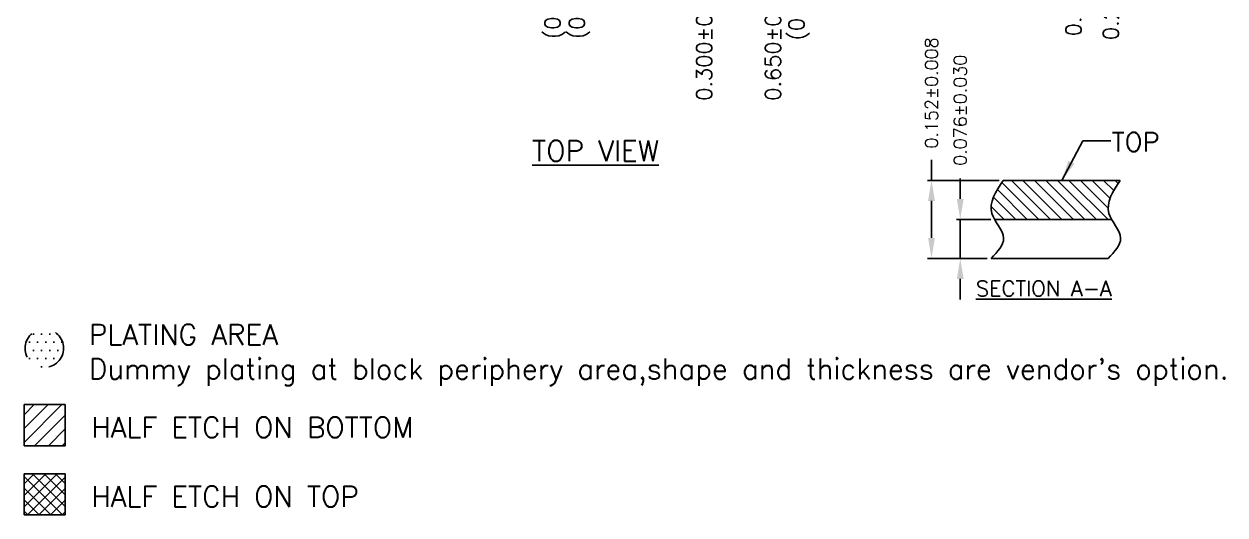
# Model space of a CAD drawing. Extents: x -2.32 to 6, y -3.69 to 2.06.
# Drawn here: x -2.32 to 2.359, y -3.685 to -1.773 of the extents above; entities that cross this region are included whole.
import ezdxf
from ezdxf.enums import TextEntityAlignment as Align

# ---------------------------------------------------------------- set-up
doc = ezdxf.new("R2010")
doc.units = 0
doc.header["$LTSCALE"] = 0.5
doc.header["$PDMODE"] = 98
doc.linetypes.add('HIDDEN', pattern=[0.375, 0.25, -0.125])
for name, color, linetype in [('1D', 4, 'Continuous'), ('DIM', 3, 'Continuous'), ('HEB', 4, 'Continuous'), ('PLATE', 2, 'HIDDEN'), ('TB', 7, 'Continuous')]:
    doc.layers.add(name, color=color, linetype=linetype)
doc.styles.add('ADESK1', font='romans')
doc.styles.add('Chinese', font='', dxfattribs={"height": 5})
doc.styles.add('SIMPLEX', font='simplex.shx')
doc.styles.get('Chinese').set_extended_font_data('SimSun')
doc.dimstyles.new('Standard4', dxfattribs={"dimtxt": 0.06, "dimasz": 0.08, "dimexe": 0.015, "dimexo": 0.015, "dimgap": 0.027, "dimtad": 0, "dimdec": 3, "dimzin": 1, "dimdsep": 46, "dimtxsty": 'SIMPLEX', "dimcen": 0.1905, "dimclrd": 256, "dimclre": 256, "dimclrt": 256, "dimadec": 0, "dimazin": 0, "dimtp": 0.03, "dimtm": 0.03, "dimtfac": 0.8, "dimtdec": 3, "dimtmove": 0, "dimatfit": 3, "dimfxl": 0.05, "dimtolj": 1, "dimtzin": 0, "dimlwd": -1, "dimlwe": -1, "dimarcsym": 0})

# ---------------------------------------------------------------- blocks, each defined once
blk = doc.blocks.new('*D9')
at = {"layer": 'Defpoints', "color": 0, "ltscale": 0.1, "transparency": 16777216}
for p in [(426.8257, 83.4485), (427.1257, 82.6735), (427.1557, 81.9485)]:
    blk.add_point(p, dxfattribs=at)
at = {"layer": 'DIM', "ltscale": 0.1, "transparency": 16777216}
for p, q in [((427.1257, 82.6585), (427.1257, 82.2685)), ((427.1257, 82.2685), (427.1557, 82.1085)), ((427.1557, 82.1085), (427.1557, 81.9485))]:
    blk.add_line(p, q, dxfattribs=at)
at = {"layer": 'DIM', "ltscale": 0.1, "transparency": 16777216, "insert": (427.1557, 81.6357), "char_height": 0.06, "attachment_point": 5, "rotation": 90, "style": 'SIMPLEX'}
blk.add_mtext('\\A1;0.300%%P0.025', dxfattribs=at)
blk = doc.blocks.new('*D42')
at = {"layer": 'Defpoints', "color": 0, "ltscale": 0.1, "transparency": 16777216}
for p in [(426.8257, 83.4485), (427.5257, 82.6735), (427.5257, 81.9485)]:
    blk.add_point(p, dxfattribs=at)
at = {"layer": 'DIM', "ltscale": 0.1, "transparency": 16777216}
blk.add_line((427.5257, 82.6585), (427.5257, 81.9485), dxfattribs=at)
at = {"layer": 'DIM', "ltscale": 0.1, "transparency": 16777216, "insert": (427.5257, 81.7629), "char_height": 0.06, "attachment_point": 5, "rotation": 90, "style": 'SIMPLEX'}
blk.add_mtext('\\A1;(0.700)', dxfattribs=at)
blk = doc.blocks.new('*D46')
at = {"layer": 'Defpoints', "color": 0, "ltscale": 0.1, "transparency": 16777216}
for p in [(426.8257, 83.4485), (426.6407, 83.3135), (426.5754, 81.9485)]:
    blk.add_point(p, dxfattribs=at)
at = {"layer": 'DIM', "ltscale": 0.1, "transparency": 16777216}
for p, q in [((426.6407, 83.2985), (426.6407, 82.2685)), ((426.6407, 82.2685), (426.5754, 82.1085)), ((426.5754, 82.1085), (426.5754, 81.9485))]:
    blk.add_line(p, q, dxfattribs=at)
at = {"layer": 'DIM', "ltscale": 0.1, "transparency": 16777216, "insert": (426.5754, 81.7686), "char_height": 0.06, "attachment_point": 5, "rotation": 90, "style": 'SIMPLEX'}
blk.add_mtext('\\A1;(0.185)', dxfattribs=at)
blk = doc.blocks.new('*D53')
at = {"layer": 'Defpoints', "color": 0, "ltscale": 0.1, "transparency": 16777216}
for p in [(427.5257, 82.9235), (427.5257, 82.6735), (428.7499, 82.6735)]:
    blk.add_point(p, dxfattribs=at)
at = {"layer": 'DIM', "ltscale": 0.1, "transparency": 16777216}
for p, q in [((427.5407, 82.9235), (428.7649, 82.9235)), ((428.7499, 82.8435), (428.7499, 82.7535)), ((427.5407, 82.6735), (428.7649, 82.6735)), ((428.7499, 82.6735), (428.7499, 82.5935))]:
    blk.add_line(p, q, dxfattribs=at)
for points in [[(428.7365, 82.8435), (428.7632, 82.8435), (428.7499, 82.9235)], [(428.7365, 82.7535), (428.7632, 82.7535), (428.7499, 82.6735)]]:
    blk.add_solid(points, dxfattribs=at)
at = {"layer": 'DIM', "ltscale": 0.1, "transparency": 16777216, "insert": (428.7499, 82.0636), "char_height": 0.06, "attachment_point": 5, "rotation": 90, "style": 'SIMPLEX'}
blk.add_mtext('\\A1;0.250%%P0.025(BOTTOM)', dxfattribs=at)
blk = doc.blocks.new('*D22')
at = {"layer": 'Defpoints', "color": 0, "ltscale": 0.1, "transparency": 16777216}
for p in [(427.6382, 82.9085), (427.6382, 82.6885), (428.6045, 82.6885)]:
    blk.add_point(p, dxfattribs=at)
at = {"layer": 'DIM', "ltscale": 0.1, "transparency": 16777216}
for p, q in [((427.6532, 82.9085), (428.6195, 82.9085)), ((428.6045, 82.8285), (428.6045, 82.7685)), ((427.6532, 82.6885), (428.6195, 82.6885)), ((428.6045, 82.6885), (428.6045, 82.6085))]:
    blk.add_line(p, q, dxfattribs=at)
for points in [[(428.5912, 82.8285), (428.6179, 82.8285), (428.6045, 82.9085)], [(428.5912, 82.7685), (428.6179, 82.7685), (428.6045, 82.6885)]]:
    blk.add_solid(points, dxfattribs=at)
at = {"layer": 'DIM', "ltscale": 0.1, "transparency": 16777216, "insert": (428.6045, 82.0786), "char_height": 0.06, "attachment_point": 5, "rotation": 90, "style": 'SIMPLEX'}
blk.add_mtext('\\A1;0.220%%P0.030(BOTTOM)', dxfattribs=at)
blk = doc.blocks.new('*D0')
at = {"linetype": 'ByBlock', "ltscale": 0.1, "transparency": 16777216}
for p, q in [((428.1534, 80.9941), (428.1534, 81.0741)), ((428.2724, 80.9141), (428.1384, 80.9141)), ((428.1534, 80.7621), (428.1534, 80.9141)), ((428.2583, 80.7621), (428.1384, 80.7621)), ((428.1534, 80.6821), (428.1534, 80.6021))]:
    blk.add_line(p, q, dxfattribs=at)
at = {"ltscale": 0.1, "transparency": 16777216}
for points in [[(428.1401, 80.9941), (428.1668, 80.9941), (428.1534, 80.9141)], [(428.1401, 80.6821), (428.1668, 80.6821), (428.1534, 80.7621)]]:
    blk.add_solid(points, dxfattribs=at)
at = {"layer": 'Defpoints', "color": 0, "ltscale": 0.1, "transparency": 16777216}
for p in [(428.2874, 80.9141), (428.1534, 80.7621), (428.2733, 80.7621)]:
    blk.add_point(p, dxfattribs=at)
at = {"ltscale": 0.1, "transparency": 16777216, "insert": (428.1534, 81.3392), "char_height": 0.05, "attachment_point": 5, "rotation": 90, "style": 'SIMPLEX'}
blk.add_mtext('\\A1;0.076%%P0.030', dxfattribs=at)
blk = doc.blocks.new('*D1')
at = {"linetype": 'ByBlock', "ltscale": 0.1, "transparency": 16777216}
for p, q in [((428.0415, 81.0661), (428.0415, 81.1461)), ((428.3053, 81.0661), (428.0265, 81.0661)), ((428.0415, 80.8421), (428.0415, 80.9861)), ((428.2583, 80.7621), (428.0265, 80.7621))]:
    blk.add_line(p, q, dxfattribs=at)
at = {"ltscale": 0.1, "transparency": 16777216}
for points in [[(428.0281, 80.9861), (428.0548, 80.9861), (428.0415, 81.0661)], [(428.0281, 80.8421), (428.0548, 80.8421), (428.0415, 80.7621)]]:
    blk.add_solid(points, dxfattribs=at)
at = {"layer": 'Defpoints', "color": 0, "ltscale": 0.1, "transparency": 16777216}
for p in [(428.0415, 81.0661), (428.3203, 81.0661), (428.2733, 80.7621)]:
    blk.add_point(p, dxfattribs=at)
at = {"ltscale": 0.1, "transparency": 16777216, "insert": (428.0415, 81.4065), "char_height": 0.05, "attachment_point": 5, "rotation": 90, "style": 'SIMPLEX'}
blk.add_mtext('\\A1;0.152%%P0.008', dxfattribs=at)
blk = doc.blocks.new('*D77')
at = {"layer": 'Defpoints', "color": 0, "ltscale": 0.1, "transparency": 16777216}
for p in [(426.8257, 83.4485), (427.4757, 82.7835), (427.424, 81.9485)]:
    blk.add_point(p, dxfattribs=at)
at = {"layer": 'DIM', "ltscale": 0.1, "transparency": 16777216}
for p, q in [((427.4757, 82.7685), (427.4757, 82.2685)), ((427.4757, 82.2685), (427.424, 82.1085)), ((427.424, 82.1085), (427.424, 81.9485))]:
    blk.add_line(p, q, dxfattribs=at)
at = {"layer": 'DIM', "ltscale": 0.1, "transparency": 16777216, "insert": (427.424, 81.6357), "char_height": 0.06, "attachment_point": 5, "rotation": 90, "style": 'SIMPLEX'}
blk.add_mtext('\\A1;0.650%%P0.030', dxfattribs=at)
blk = doc.blocks.new('*D80')
at = {"layer": 'Defpoints', "color": 0, "ltscale": 0.1, "transparency": 16777216}
for p in [(426.7257, 83.6135), (426.8257, 83.4485), (426.6702, 81.9485)]:
    blk.add_point(p, dxfattribs=at)
at = {"layer": 'DIM', "ltscale": 0.1, "transparency": 16777216}
for p, q in [((426.7257, 83.5985), (426.7257, 82.2685)), ((426.7257, 82.2685), (426.6702, 82.1085)), ((426.6702, 82.1085), (426.6702, 81.9485))]:
    blk.add_line(p, q, dxfattribs=at)
at = {"layer": 'DIM', "ltscale": 0.1, "transparency": 16777216, "insert": (426.6702, 81.7686), "char_height": 0.06, "attachment_point": 5, "rotation": 90, "style": 'SIMPLEX'}
blk.add_mtext('\\A1;(0.100)', dxfattribs=at)

msp = doc.modelspace()

# ---------------------------------------------------------------- hatches: boundary and pattern name
at = {"ltscale": 0.1}
h = msp.add_hatch(dxfattribs=at)
h.set_pattern_fill('ANSI31', color=256, scale=0.01, angle=90)
h.set_pattern_definition([(135, (-2.433408, -1.789622), (-0.02245064, -0.02245064), [])])
edge = h.paths.add_edge_path()
edge.add_spline(control_points=[(1.9176, -2.5343), (1.9132, -2.5265), (1.8895, -2.4767), (1.9226, -2.4255), (1.9505, -2.3823)], knot_values=[0, 0, 0, 0, 0.025473, 0.160996, 0.160996, 0.160996, 0.160996], degree=3, periodic=0)
edge.add_line((1.9505, -2.3823), (1.4946, -2.3823))
edge.add_spline(control_points=[(1.4946, -2.3823), (1.4667, -2.4255), (1.4336, -2.4767), (1.4573, -2.5265), (1.4617, -2.5343)], knot_values=[0, 0, 0, 0, 0.135523, 0.160996, 0.160996, 0.160996, 0.160996], degree=3, periodic=0)
edge.add_line((1.4617, -2.5343), (1.9176, -2.5343))
h = msp.add_hatch(dxfattribs=at)
h.set_pattern_fill('ANSI37', color=6, scale=0.01)
h.set_pattern_definition([(45, (0.72521, -0.3397), (-0.02245064, 0.02245064), []), (135, (0.72521, -0.3397), (-0.02245064, -0.02245064), [])])
h.paths.add_polyline_path([(-2.1588, -3.5246), (-2.3196, -3.5246), (-2.3196, -3.6854), (-2.1588, -3.6854)])
at = {"layer": 'HEB'}
h = msp.add_hatch(dxfattribs=at)
h.set_pattern_fill('ANSI31', color=256, scale=0.012, angle=360, style=0)
h.set_pattern_definition([(45, (-0.354058, -1.222055), (-0.02694077, 0.02694077), [])])
h.paths.add_polyline_path([(-2.1588, -3.4161), (-2.1588, -3.2553), (-2.3196, -3.2553), (-2.3196, -3.4161)])
at = {"layer": 'PLATE', "ltscale": 0.01}
h = msp.add_hatch(dxfattribs=at)
h.set_pattern_fill('DOTS', color=256, scale=0.02)
h.set_pattern_definition([(0, (4.4957, -0.34607), (0.015875, 0.03175), [0, -0.03175])])
h.paths.add_polyline_path([(-2.3154, -3.0361, 1), (-2.1654, -3.0361, 1)])

# ---------------------------------------------------------------- linework, layer by layer
at = {"ltscale": 0.1}
for p, q in [((1.4946, -2.3823), (1.9505, -2.3823)), ((1.4617, -2.5343), (1.9176, -2.5343)), ((1.4476, -2.6863), (1.9036, -2.6863))]:
    msp.add_line(p, q, dxfattribs=at)
for p, q in [((-2.1588, -3.2553), (-2.3196, -3.2553)), ((-2.3196, -3.2553), (-2.3196, -3.4161)), ((-2.1588, -3.4161), (-2.1588, -3.2553)), ((-2.3196, -3.4161), (-2.1588, -3.4161)), ((-2.1588, -3.5246), (-2.3196, -3.5246)), ((-2.3196, -3.5246), (-2.3196, -3.6854)), ((-2.1588, -3.6854), (-2.1588, -3.5246)), ((-2.3196, -3.6854), (-2.1588, -3.6854))]:
    msp.add_line(p, q)
for points in [[(1.4946, -2.3823), (1.4667, -2.4255), (1.4169, -2.5027), (1.5259, -2.6046), (1.4725, -2.6604), (1.4476, -2.6863)], [(1.9505, -2.3823), (1.9226, -2.4255), (1.8728, -2.5027), (1.9818, -2.6046), (1.9284, -2.6604), (1.9036, -2.6863)]]:
    msp.add_open_spline(points, degree=3, knots=[0, 0, 0, 0, 0.1355234, 0.2423325, 0.3351576, 0.3351576, 0.3351576, 0.3351576], dxfattribs=at)
at = {"layer": 'PLATE', "ltscale": 0.2}
msp.add_circle((-2.2404, -3.0361), 0.075, dxfattribs=at)

# ---------------------------------------------------------------- texts
at = {"ltscale": 0.1, "insert": (1.3887, -2.7736), "char_height": 0.06, "width": 0.674514, "attachment_point": 1, "style": 'Chinese'}
msp.add_mtext('{\\Fsimplex|c134;\\LSECTION A-A}', dxfattribs=at)
at = {"layer": '1D', "linetype": 'ByBlock', "style": 'SIMPLEX'}
msp.add_text('%%UTOP VIEW', height=0.08, dxfattribs=at).set_placement((-0.3402, -2.2671), align=Align.MIDDLE_LEFT)
at = {"layer": '1D', "color": 0, "ltscale": 0.1, "style": 'SIMPLEX'}
for s, p in [('HALF ETCH ON BOTTOM', (-2.0577, -3.3442)), ('HALF ETCH ON TOP', (-2.0577, -3.6136))]:
    msp.add_text(s, height=0.08, rotation=360, dxfattribs=at).set_placement(p, align=Align.MIDDLE_LEFT)
at = {"layer": 'PLATE', "insert": (-2.0672, -2.943), "char_height": 0.08, "attachment_point": 1, "style": 'SIMPLEX'}
msp.add_mtext_dynamic_manual_height_columns("PLATING AREA \\PDummy plating at block periphery area,shape and thickness are vendor's option.", width=5.060536, gutter_width=12.5, heights=[0.2885], dxfattribs=at)
at = {"layer": 'TB', "style": 'ADESK1'}
msp.add_text('TOP', height=0.07363, dxfattribs=at).set_placement((1.9179, -2.2693))

# ---------------------------------------------------------------- dimensions: what is measured, and where the dimension line sits
at = {"ltscale": 0.1}
dim = msp.add_linear_dim(base=(1.2158, -2.3823), p1=(1.4476, -2.6863), p2=(1.4946, -2.3823), angle=90, text='0.152%%P0.008', dimstyle='Standard4', override={"dimtxt": 0.05, "dimclrd": 256, "dimarcsym": 1}, dxfattribs=at)
dim.commit()
dim.dimension.update_dxf_attribs({"geometry": '*D1', "text_midpoint": (1.2158, -2.042), "insert": (-426.8257, -83.4485)})
dim = msp.add_linear_dim(base=(1.3277, -2.6863), p1=(1.4617, -2.5343), p2=(1.4476, -2.6863), angle=90, text='0.076%%P0.030', dimstyle='Standard4', override={"dimtxt": 0.05, "dimarcsym": 1}, dxfattribs=at)
dim.commit()
dim.dimension.update_dxf_attribs({"geometry": '*D0', "text_midpoint": (1.3277, -2.1092), "dimtype": 128, "insert": (-426.8257, -83.4485)})
at = {"layer": 'DIM', "ltscale": 0.1}
for feature_location, offset, picture, middle in [((-0.1, 0.165), (-0.0555, -1.665), '*D80', (-0.1555, -1.6799)), ((-0.185, -0.135), (-0.0653, -1.365), '*D46', (-0.2503, -1.6799)), ((0.7, -0.775), (0, -0.725), '*D42', (0.7, -1.6856))]:
    dim = msp.add_ordinate_dim(feature_location=feature_location, offset=offset, dtype=1, origin=(0, 0), dimstyle='Standard4', override={"dimpost": '(<>)'}, dxfattribs=at)
    dim.commit()
    dim.dimension.update_dxf_attribs({"geometry": picture, "text_midpoint": middle, "insert": (-426.8257, -83.4485)})
for feature_location, offset, text, picture, middle in [((0.3, -0.775), (0.03, -0.725), '<>%%P0.025', '*D9', (0.33, -1.8127)), ((0.65, -0.665), (-0.0517, -0.835), '<>%%P0.030', '*D77', (0.5983, -1.8127))]:
    dim = msp.add_ordinate_dim(feature_location=feature_location, offset=offset, dtype=1, origin=(0, 0), text=text, dimstyle='Standard4', dxfattribs=at)
    dim.commit()
    dim.dimension.update_dxf_attribs({"geometry": picture, "text_midpoint": middle, "insert": (-426.8257, -83.4485)})
for base, p1, p2, text, picture, middle in [((1.9242, -0.775), (0.7, -0.525), (0.7, -0.775), '<>%%P0.025(BOTTOM)', '*D53', (1.9242, -1.3849)), ((1.7788, -0.76), (0.8125, -0.54), (0.8125, -0.76), '<>%%P0.030(BOTTOM)', '*D22', (1.7788, -1.3699))]:
    dim = msp.add_linear_dim(base=base, p1=p1, p2=p2, angle=90, text=text, dimstyle='Standard4', dxfattribs=at)
    dim.commit()
    dim.dimension.update_dxf_attribs({"geometry": picture, "text_midpoint": middle, "insert": (-426.8257, -83.4485)})

# ---------------------------------------------------------------- leaders
at = {"color": 1, "ltscale": 0.1}
msp.add_leader([(1.7236, -2.3823), (1.8049, -2.2279), (1.9145, -2.2279)], dimstyle='Standard4', dxfattribs=at)

doc.saveas('drawing.dxf')
